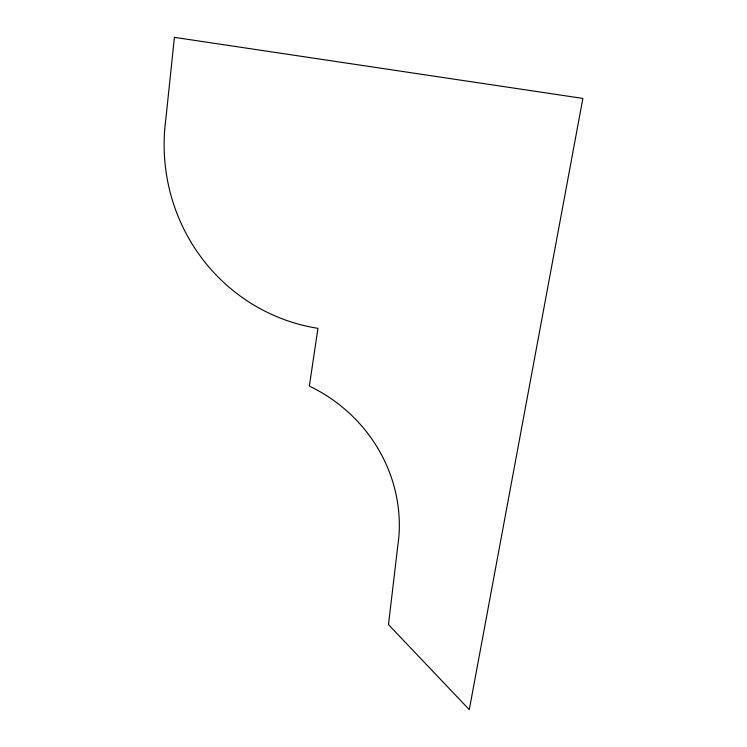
<?xml version="1.0" encoding="UTF-8"?>
<svg xmlns="http://www.w3.org/2000/svg" width="747" height="747" viewBox="0 0 747 747"><rect width="100%" height="100%" fill="white"/><g stroke="black" fill="none" stroke-linecap="round" stroke-linejoin="round"><path stroke-width="1.12" d="M174.406 37.35L165.778 119.66A186.703 182.343 -84.2 0 0 317.951 328.335L309.342 386.078A156.525 149.895 21.6 0 1 398.926 536.215L388.477 624.604L469.284 709.65L582.875 98.417L174.406 37.35"/></g></svg>
